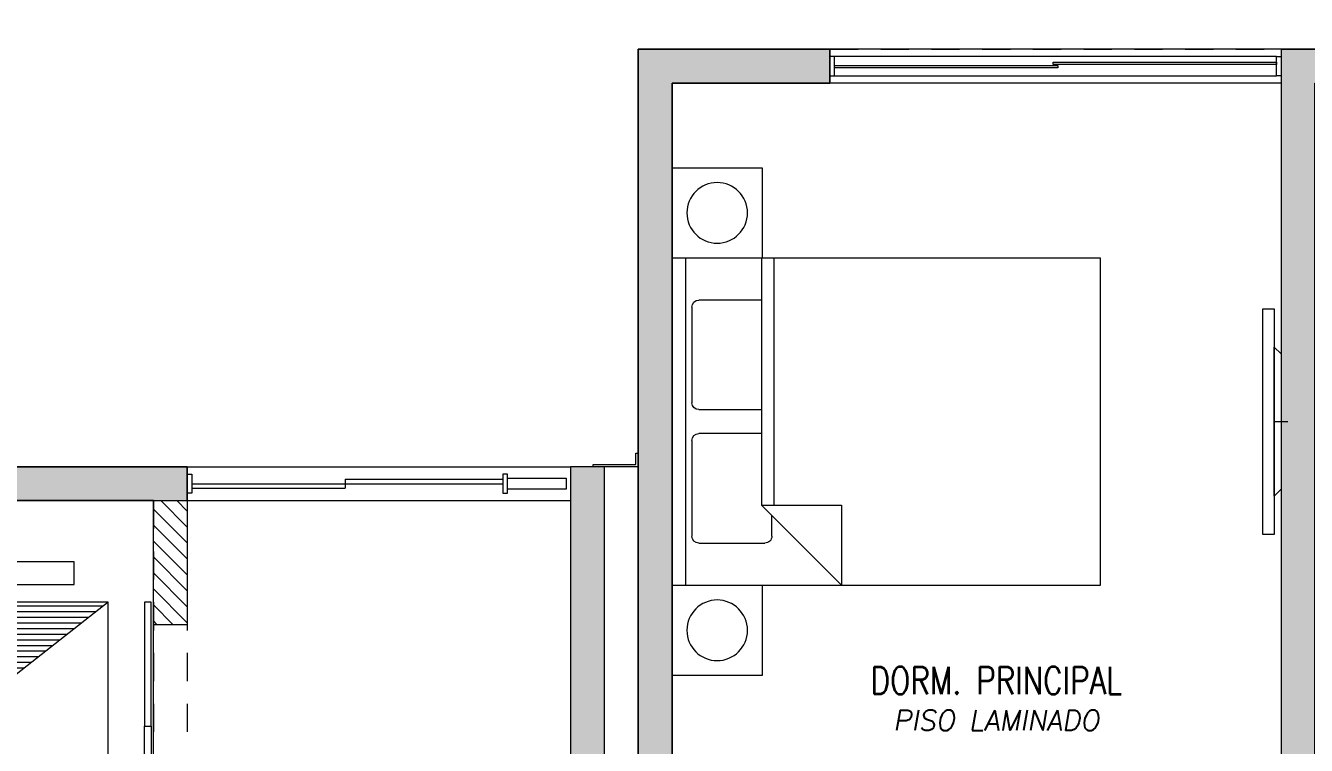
# Model space of a CAD drawing. Header units: millimetres. Extents: x -3 to 53, y -110 to 39.
# Drawn here: x 24.28 to 29.96, y -19.74 to -16.55 of the extents above; entities that cross this region are included whole.
import ezdxf
from ezdxf.enums import TextEntityAlignment as Align

# ---------------------------------------------------------------- set-up
doc = ezdxf.new("R2010")
doc.units = ezdxf.units.MM
doc.linetypes.add('HIDDEN2', pattern=[0.1875, 0.125, -0.0625])
for name, color, linetype in [('A-EST HATCH', 8, 'Continuous'), ('A-EST PLACAS', 8, 'Continuous'), ('A-EST VIGAS', 8, 'HIDDEN2'), ('A-MURO BAJO', 8, 'Continuous'), ('A-MURO_P14', 8, 'Continuous'), ('A-PROYECCIONES', 8, 'HIDDEN2'), ('A-TEXTO-ACABADO PISO', 8, 'Continuous'), ('DLP_MOBILIARIO', 8, 'Continuous'), ('DLP_MOBILIARIO FIJO', 8, 'Continuous'), ('DLP_TEXTO AMBIENTE', 8, 'Continuous')]:
    doc.layers.add(name, color=color, linetype=linetype)
doc.layers.add('A-MUROS', color=8, linetype='Continuous', lineweight=30)
doc.styles.add('ROMANS', font='ROMANS.shx', dxfattribs={"oblique": 10})

# ---------------------------------------------------------------- blocks, each defined once
blk = doc.blocks.new('EST.P10')
at = {"layer": 'A-EST HATCH', "lineweight": 0}
h = blk.add_hatch(color=8, dxfattribs=at)
h.dxf.hatch_style = 1
h.paths.add_polyline_path([(10.5, -2.74), (10.5, 3.325), (12.15, 3.325), (12.15, 3.525), (10.35, 3.525), (10.35, 2.65), (8.85, 2.65), (8.85, 3.15), (8.7, 3.15), (8.7, 2.45), (10.35, 2.45), (10.35, -2.74)])
h.paths.add_polyline_path([(31.6, 7.325), (30, 7.325), (30, 10.425), (31.2, 10.425), (31.2, 10.575), (29.85, 10.575), (29.85, 7.175), (31.6, 7.175)])
h.paths.add_polyline_path([(32.4, 10.575), (32.55, 10.575), (32.55, 7.175), (32.4, 7.175)])
h.paths.add_polyline_path([(37.9, 11.05), (38.2, 11.05), (38.2, 10.9), (38.05, 10.9), (38.05, 7.825), (37.9, 7.825)])
h.paths.add_polyline_path([(34.95, 10.425), (34.95, 7.325), (33.35, 7.325), (33.35, 7.175), (35.1, 7.175), (35.1, 10.575), (33.75, 10.575), (33.75, 10.425)])
h.paths.add_polyline_path([(44.2, 10.9), (44.8, 10.9), (44.8, 11.05), (44.05, 11.05), (44.05, 7.65), (45.2, 7.65), (45.2, 7.8), (44.2, 7.8)])
h.paths.add_polyline_path([(46, 11.05), (46, 7.65), (46.15, 7.65), (46.15, 11.05)])
h.paths.add_polyline_path([(46.95, 7.8), (48.55, 7.8), (48.55, 10.9), (47.35, 10.9), (47.35, 11.05), (48.7, 11.05), (48.7, 7.65), (46.95, 7.65)])
h.paths.add_polyline_path([(44.2, -2.65), (44.8, -2.65), (44.8, -2.8), (44.05, -2.8), (44.05, 0.6), (45.2, 0.6), (45.2, 0.45), (44.2, 0.45)])
h.paths.add_polyline_path([(46, -2.8), (46, 0.6), (46.15, 0.6), (46.15, -2.8)])
h.paths.add_polyline_path([(46.95, 0.45), (48.55, 0.45), (48.55, -2.65), (47.35, -2.65), (47.35, -2.8), (48.7, -2.8), (48.7, 0.6), (46.95, 0.6)])
h.paths.add_polyline_path([(41.35, -0.35), (41.2, -0.35), (41.2, -2.65), (41.05, -2.65), (41.05, -2.8), (41.35, -2.8)])
h.paths.add_polyline_path([(31.6, 0.925), (30, 0.925), (30, -2.175), (31.2, -2.175), (31.2, -2.325), (29.85, -2.325), (29.85, 1.075), (31.6, 1.075)])
h.paths.add_polyline_path([(32.4, -2.325), (32.55, -2.325), (32.55, 1.075), (32.4, 1.075)])
h.paths.add_polyline_path([(37.9, -2.8), (38.2, -2.8), (38.2, -2.65), (38.05, -2.65), (38.05, 0.425), (37.9, 0.425)])
h.paths.add_polyline_path([(34.95, -2.175), (34.95, 0.925), (33.35, 0.925), (33.35, 1.075), (35.1, 1.075), (35.1, -2.325), (33.75, -2.325), (33.75, -2.175)])
h.paths.add_polyline_path([(18.45, 7.325), (20.05, 7.325), (20.05, 10.425), (18.85, 10.425), (18.85, 10.575), (20.2, 10.575), (20.2, 7.175), (18.45, 7.175)])
h.paths.add_polyline_path([(17.65, 10.575), (17.5, 10.575), (17.5, 7.175), (17.65, 7.175)])
h.paths.add_polyline_path([(11.85, 11.05), (11.85, 10.9), (12, 10.9), (12, 7.825), (12.15, 7.825), (12.15, 11.05)])
h.paths.add_polyline_path([(22.45, 4.725), (13.05, 4.725), (13.05, 4.875), (16.6, 4.875), (16.6, 6.275), (16.8, 6.275), (16.8, 4.875), (19.7, 4.875), (19.7, 6.275), (19.85, 6.275), (19.85, 4.875), (22.25, 4.875), (22.25, 6.125), (20.6, 6.125), (20.6, 6.275), (22.875, 6.275), (22.875, 6.125), (22.45, 6.125)])
h.paths.add_polyline_path([(15.1, 10.425), (15.1, 7.325), (16.7, 7.325), (16.7, 7.175), (14.95, 7.175), (14.95, 10.575), (16.3, 10.575), (16.3, 10.425)])
h.paths.add_polyline_path([(10.35, 5.8), (8.7, 5.8), (8.7, 5.1), (8.85, 5.1), (8.85, 5.6), (10.35, 5.6), (10.35, 4.725), (12.15, 4.725), (12.15, 4.925), (10.5, 4.925), (10.5, 10.99), (10.35, 10.99)])
h.paths.add_polyline_path([(5.85, 10.9), (5.25, 10.9), (5.25, 11.05), (6, 11.05), (6, 7.65), (4.85, 7.65), (4.85, 7.8), (5.85, 7.8)])
h.paths.add_polyline_path([(4.05, 11.05), (4.05, 7.65), (3.9, 7.65), (3.9, 11.05)])
h.paths.add_polyline_path([(3.1, 7.8), (1.5, 7.8), (1.5, 10.9), (2.7, 10.9), (2.7, 11.05), (1.35, 11.05), (1.35, 7.65), (3.1, 7.65)])
h.paths.add_polyline_path([(4.05, -2.8), (4.05, 0.6), (3.9, 0.6), (3.9, -2.8)])
h.paths.add_polyline_path([(3.1, 0.45), (1.5, 0.45), (1.5, -2.65), (2.7, -2.65), (2.7, -2.8), (1.35, -2.8), (1.35, 0.6), (3.1, 0.6)])
h.paths.add_polyline_path([(8.7, -0.35), (8.85, -0.35), (8.85, -2.65), (9, -2.65), (9, -2.8), (8.7, -2.8)])
h.paths.add_polyline_path([(18.45, 0.925), (20.05, 0.925), (20.05, -2.175), (18.85, -2.175), (18.85, -2.325), (20.2, -2.325), (20.2, 1.075), (18.45, 1.075)])
h.paths.add_polyline_path([(17.65, -2.325), (17.5, -2.325), (17.5, 1.075), (17.65, 1.075)])
h.paths.add_polyline_path([(12.15, -2.8), (11.85, -2.8), (11.85, -2.65), (12, -2.65), (12, 0.425), (12.15, 0.425)])
h.paths.add_polyline_path([(15.1, -2.175), (15.1, 0.925), (16.7, 0.925), (16.7, 1.075), (14.95, 1.075), (14.95, -2.325), (16.3, -2.325), (16.3, -2.175)])
h.paths.add_polyline_path([(39.7, 3.525), (37.9, 3.525), (37.9, 3.375), (39.55, 3.375), (39.55, -2.74), (39.7, -2.74), (39.7, 2.5), (41.35, 2.5), (41.35, 3.15), (41.2, 3.15), (41.2, 2.65), (39.7, 2.65)])
h.paths.add_polyline_path([(6, -2.8), (6, 0.6), (4.85, 0.6), (4.85, 0.45), (5.85, 0.45), (5.85, -2.65), (5.25, -2.65), (5.25, -2.8)])
h.paths.add_polyline_path([(3.0968, 5.55), (2.95, 5.55), (2.95, 6.75), (5.1, 6.75), (5.1, 6.6), (4.65, 6.6), (4.65, 5), (4.45, 5), (4.45, 6.6), (3.1, 6.6), (3.1, 5.55)], flags=17)
h.paths.add_polyline_path([(3.0968, 2.7), (2.95, 2.7), (2.95, 1.5), (5.1, 1.5), (5.1, 1.65), (4.65, 1.65), (4.65, 3.25), (4.45, 3.25), (4.45, 1.65), (3.1, 1.65), (3.1, 2.7)], flags=17)
h.paths.add_polyline_path([(8.8501, 4.2), (6, 4.2), (6, 6.75), (5.85, 6.75), (5.85, 4.2), (3.1, 4.2), (3.1, 4.8), (2.95, 4.8), (2.95, 4.2), (0.15, 4.2), (0.15, 8.25), (0, 8.25), (0, 0), (0.15, 0), (0.15, 4.05), (2.95, 4.05), (2.95, 3.45), (3.1, 3.45), (3.1, 4.05), (5.85, 4.05), (5.85, 1.5), (6, 1.5), (6, 4.05), (8.8501, 4.05)])
h.paths.add_polyline_path([(8.7, 11.05), (8.7, 8.6), (8.85, 8.6), (8.85, 10.9), (9, 10.9), (9, 11.05)])
h.paths.add_polyline_path([(22.9, 4.725), (25, 4.725), (25, 4.875), (23.05, 4.875), (23.05, 8.575), (25, 8.575), (25, 8.725), (23.05, 8.725), (23.05, 10.575), (22.2, 10.575), (22.2, 10.425), (22.9, 10.425)])
h.paths.add_polyline_path([(39.7, 10.99), (39.7, 5.75), (41.35, 5.75), (41.35, 5.1), (41.2, 5.1), (41.2, 5.6), (39.7, 5.6), (39.7, 4.725), (37.9, 4.725), (37.9, 4.875), (39.55, 4.875), (39.55, 10.99)])
h.paths.add_polyline_path([(47.1, 4.2), (49.9, 4.2), (49.9, 8.25), (50.05, 8.25), (50.05, 0), (49.9, 0), (49.9, 4.05), (47.1, 4.05), (47.1, 3.45), (46.95, 3.45), (46.95, 4.05), (44.2, 4.05), (44.2, 1.5), (44.05, 1.5), (44.05, 4.05), (41.1999, 4.05), (41.1999, 4.2), (44.05, 4.2), (44.05, 6.75), (44.2, 6.75), (44.2, 4.2), (46.95, 4.2), (46.95, 4.8), (47.1, 4.8)])
h.paths.add_polyline_path([(41.35, 11.05), (41.05, 11.05), (41.05, 10.9), (41.2, 10.9), (41.2, 8.6), (41.35, 8.6)])
h.paths.add_polyline_path([(46.9532, 5.55), (47.1, 5.55), (47.1, 6.75), (44.95, 6.75), (44.95, 6.6), (45.4, 6.6), (45.4, 5), (45.6, 5), (45.6, 6.6), (46.95, 6.6), (46.95, 5.55)], flags=17)
h.paths.add_polyline_path([(46.9532, 2.7), (47.1, 2.7), (47.1, 1.5), (44.95, 1.5), (44.95, 1.65), (45.4, 1.65), (45.4, 3.25), (45.6, 3.25), (45.6, 1.65), (46.95, 1.65), (46.95, 2.7)], flags=17)
h.paths.add_polyline_path([(26.7, 4.725), (26.85, 4.725), (26.85, 8.725), (26.7, 8.725)])
h.paths.add_polyline_path([(27.15, 10.425), (27.85, 10.425), (27.85, 10.575), (27, 10.575), (27, 4.725), (27.15, 4.725)])
h.paths.add_polyline_path([(27.6, 6.125), (27.6, 4.725), (37, 4.725), (37, 4.875), (33.45, 4.875), (33.45, 6.275), (33.25, 6.275), (33.25, 4.875), (30.35, 4.875), (30.35, 6.275), (30.2, 6.275), (30.2, 4.875), (27.8, 4.875), (27.8, 6.125), (29.45, 6.125), (29.45, 6.275), (27.175, 6.275), (27.175, 6.125)])
h.paths.add_polyline_path([(21.05, 1.975), (21.05, 2.125), (22.85, 2.125), (22.85, 3.375), (20.3, 3.375), (20.3, 1.975), (20.15, 1.975), (20.15, 3.375), (16.8, 3.375), (16.8, 1.975), (16.6, 1.975), (16.6, 3.375), (13.05, 3.375), (13.05, 3.525), (23.05, 3.525), (23.05, 1.975)])
h.paths.add_polyline_path([(23.05, 1.95), (23.05, -1.775), (26.7, -1.775), (26.7, 0.875), (24.35, 0.875), (24.35, 1.425), (24.05, 1.425), (24.05, 1.575), (24.5, 1.575), (24.5, 1.025), (26.7, 1.025), (26.7, 3.375), (24.05, 3.375), (24.05, 3.525), (26.85, 3.525), (26.85, -1.925), (23.05, -1.925), (23.05, -2.325), (22.2, -2.325), (22.2, -2.175), (22.9, -2.175), (22.9, 1.95)])
h.paths.add_polyline_path([(29, 1.975), (29, 2.125), (27.2, 2.125), (27.2, 3.375), (29.75, 3.375), (29.75, 1.975), (29.9, 1.975), (29.9, 3.375), (33.25, 3.375), (33.25, 1.975), (33.45, 1.975), (33.45, 3.375), (37, 3.375), (37, 3.525), (27, 3.525), (27, 1.975)])
h.paths.add_polyline_path([(27, 1.95), (27, -2.325), (27.85, -2.325), (27.85, -2.175), (27.15, -2.175), (27.15, 1.95)])
at = {"layer": 'A-EST PLACAS', "color": 8, "lineweight": 0}
for points in [[(22.9, 4.725), (25, 4.725), (25, 4.875), (23.05, 4.875), (23.05, 8.575), (25, 8.575), (25, 8.725), (23.05, 8.725), (23.05, 10.575), (22.2, 10.575), (22.2, 10.425), (22.9, 10.425)], [(27.15, 10.425), (27.85, 10.425), (27.85, 10.575), (27, 10.575), (27, 4.725), (27.15, 4.725)], [(31.6, 7.325), (30, 7.325), (30, 10.425), (31.2, 10.425), (31.2, 10.575), (29.85, 10.575), (29.85, 7.175), (31.6, 7.175)], [(26.7, 4.725), (26.85, 4.725), (26.85, 8.725), (26.7, 8.725)]]:
    blk.add_lwpolyline(points, close=True, dxfattribs=at)
at = {"layer": 'A-EST VIGAS', "color": 8, "lineweight": 0}
for p, q in [((27.85, 10.575), (29.85, 10.575)), ((25, 8.725), (26.7, 8.725)), ((24.85, 8.575), (24.85, 4.875)), ((25, 8.575), (26.7, 8.575)), ((25, 8.575), (25, 4.875))]:
    blk.add_line(p, q, dxfattribs=at)
blk = doc.blocks.new('ASCENSOR_01')
at = {"lineweight": 0}
h = blk.add_hatch(dxfattribs=at)
h.set_pattern_fill('_U', color=8, scale=0.025, angle=360, style=0, pattern_type=0)
h.set_pattern_definition([(1e-07, (54.049875, -126.000315), (-4e-11, 0.025), [])])
h.paths.add_polyline_path([(-1.4, 1.1), (0, 0), (0, 1.1)])
at = {"color": 8, "lineweight": 0}
blk.add_line((-1.4, 1.1, 0), (0, 0), dxfattribs=at)
for points in [[(-0.1281, 1.178), (-1.2496, 1.178), (-1.2496, 1.2783), (-0.1281, 1.2783)], [(0, 0), (-1.4, 0), (-1.4, 1.1), (0, 1.1)]]:
    blk.add_lwpolyline(points, close=True, dxfattribs=at)
blk = doc.blocks.new('N.01')
at = {"color": 8, "lineweight": 0, "elevation": 0}
blk.add_lwpolyline([(3.88, 10.925), (3.62, 10.925), (3.62, 10.975), (3.88, 10.975)], close=True, dxfattribs=at)
at = {"layer": 'A-MURO BAJO', "color": 8, "lineweight": 0}
for p, q in [((2.2, 11.025, 0), (3.9, 11.025, 0)), ((2.2, 10.875, 0), (3.9, 10.875, 0)), ((2.05, 9.425, 0), (2.05, 10.325, 0))]:
    blk.add_line(p, q, dxfattribs=at)
at = {"layer": 'A-MUROS', "color": 8, "lineweight": 0}
for p, q in [((4.2, 7.025, 0), (4.2, 12.875, 0)), ((0.25, 11.025, 0), (2.2, 11.025, 0)), ((2.2, 11.025, 0), (2.2, 10.325, 0)), ((2.05, 10.875, 0), (0.25, 10.875, 0)), ((2.05, 10.325, 0), (2.05, 10.875, 0)), ((2.2, 10.325, 0), (2.05, 10.325, 0))]:
    blk.add_line(p, q, dxfattribs=at)
at = {"layer": 'A-MUROS', "color": 8, "lineweight": 0, "elevation": 0}
blk.add_lwpolyline([(3.9, 7.025), (4.05, 7.025), (4.05, 11.025), (3.9, 11.025)], close=True, dxfattribs=at)
at = {"layer": 'DLP_MOBILIARIO', "color": 8, "lineweight": 0, "elevation": 0}
for points in [[(2.04, 9.875), (2.04, 10.425), (2.01, 10.425), (2.01, 9.875)], [(2.04, 9.875), (2.04, 9.325), (2.01, 9.325), (2.01, 9.875)]]:
    blk.add_lwpolyline(points, close=True, dxfattribs=at)
at = {"layer": 'DLP_MOBILIARIO FIJO', "color": 8, "lineweight": 0}
for p, q in [((2.9, 10.97, 0), (3.6, 10.97, 0)), ((2.9, 10.97, 0), (2.9, 10.93, 0)), ((2.2, 10.95, 0), (2.2, 10.95, 0)), ((2.2, 10.93, 0), (2.2, 10.93, 0)), ((2.22, 10.95, 0), (3.6, 10.95, 0)), ((2.22, 10.93, 0), (2.9, 10.93, 0))]:
    blk.add_line(p, q, dxfattribs=at)
at = {"layer": 'DLP_MOBILIARIO FIJO', "color": 8, "lineweight": 0, "elevation": 0}
for points in [[(2.2, 10.9925), (2.22, 10.9925), (2.22, 10.9075), (2.2, 10.9075)], [(3.6, 10.9075), (3.62, 10.9075), (3.62, 10.9925), (3.6, 10.9925)]]:
    blk.add_lwpolyline(points, close=True, dxfattribs=at)
at = {"color": 8, "lineweight": 0, "xscale": -1, "rotation": 359.9998249622922}
blk.add_blockref('ASCENSOR_01', (0.45, 9.325, 0), dxfattribs=at)
blk = doc.blocks.new('A$C4BFA03A9')
at = {"color": 8, "lineweight": 0}
for points in [[(0.06, -0.5), (0.11, -0.5), (0.11, 0.5), (0.06, 0.5)], [(0.03, -0.3), (0.06, -0.33), (0.06, 0.33), (0.03, 0.3)]]:
    blk.add_lwpolyline(points, close=True, dxfattribs=at)
at = {"layer": 'A-PROYECCIONES', "color": 8, "lineweight": 0, "ltscale": 0.15}
blk.add_line((0.06, 0), (0, 0), dxfattribs=at)
blk = doc.blocks.new('CAMA 2PLAZAS C_VELADOR')
at = {"color": 8, "lineweight": 0}
for p, q in [((-1.8499, 0), (-0.3999, 0)), ((-1.8499, -0.06), (-1.8499, 0)), ((-0.3999, 0), (-0.3999, -0.06))]:
    blk.add_line(p, q, dxfattribs=at)
at = {"color": 8, "linetype": 'Continuous', "lineweight": 0}
for p, q in [((-1.8499, -0.06), (-0.3999, -0.06)), ((-1.8499, -1.9), (-1.8499, -0.06)), ((-1.6327, -0.0878), (-1.2086, -0.0878)), ((-1.0413, -0.0878), (-0.6172, -0.0878)), ((-0.3999, -0.06), (-0.3999, -1.9)), ((-1.6633, -0.3958), (-1.6633, -0.1184)), ((-1.1779, -0.1184), (-1.1779, -0.3958)), ((-1.0719, -0.3958), (-1.0719, -0.1184)), ((-0.5866, -0.1184), (-0.5866, -0.4118)), ((-1.8499, -0.396), (-0.7546, -0.396)), ((-0.3999, -0.7507), (-0.7546, -0.396)), ((-0.7546, -0.396), (-0.7546, -0.7507)), ((-0.7546, -0.452), (-1.8499, -0.452)), ((-0.6172, -0.4424), (-0.7082, -0.4424)), ((-0.7546, -0.7507), (-0.3999, -0.7507)), ((-0.3999, -1.9), (-1.8499, -1.9))]:
    blk.add_line(p, q, dxfattribs=at)
at = {"color": 8, "lineweight": 0}
for points in [[(-2.2499, -0.4), (-1.8499, -0.4), (-1.8499, 0), (-2.2499, 0)], [(-0.4, -0.4), (0, -0.4), (0, 0), (-0.4, 0)]]:
    blk.add_lwpolyline(points, close=True, dxfattribs=at)
for centre in [(-2.0499, -0.2), (-0.2, -0.2)]:
    blk.add_circle(centre, 0.1344, dxfattribs=at)
at = {"color": 8, "linetype": 'Continuous', "lineweight": 0}
for centre, start, end in [((-1.6327, -0.1184), 90, 180), ((-1.2086, -0.1184), 0, 90), ((-1.0413, -0.1184), 90, 180), ((-0.6172, -0.1184), 0, 90), ((-0.6172, -0.4118), 270, 0)]:
    blk.add_arc(centre, 0.0306, start, end, dxfattribs=at)
blk = doc.blocks.new('DPTO 75_D1')
at = {"layer": 'A-MURO BAJO', "color": 8, "lineweight": 0}
for p, q in [((8.05, 5.85), (10.05, 5.85)), ((8.05, 5.7), (10.05, 5.7))]:
    blk.add_line(p, q, dxfattribs=at)
at = {"layer": 'A-MUROS', "color": 8, "lineweight": 0}
for p, q in [((8.05, 5.85), (6.7, 5.85)), ((8.05, 5.85), (8.05, 2.45)), ((10.05, 5.7), (10.05, 5.85)), ((10.05, 5.85), (10.9, 5.85)), ((10.75, 5.7), (10.05, 5.7)), ((10.75, 1.55), (10.75, 5.7))]:
    blk.add_line(p, q, dxfattribs=at)
at = {"layer": 'DLP_MOBILIARIO FIJO', "color": 8, "lineweight": 0}
for p, q in [((8.07, 5.8175, 0), (10.03, 5.8175, 0)), ((10.03, 5.7325, 0), (8.07, 5.7325, 0))]:
    blk.add_line(p, q, dxfattribs=at)
at = {"layer": 'DLP_MOBILIARIO FIJO', "color": 8, "lineweight": 0, "elevation": 0}
for points in [[(8.05, 5.7325), (8.07, 5.7325), (8.07, 5.8175), (8.05, 5.8175)], [(9.06, 5.7925), (8.07, 5.7925), (8.07, 5.7825), (9.06, 5.7825)], [(10.05, 5.7325), (10.03, 5.7325), (10.03, 5.8175), (10.05, 5.8175)], [(9.04, 5.7675), (10.03, 5.7675), (10.03, 5.7775), (9.04, 5.7775)]]:
    blk.add_lwpolyline(points, close=True, dxfattribs=at)
at = {"layer": 'DLP_MOBILIARIO', "color": 8, "lineweight": 0, "extrusion": (-4.49068e-08, -3.60286e-08, 1), "rotation": 270}
blk.add_blockref('CAMA 2PLAZAS C_VELADOR', (10.75, 3.0751, 0), dxfattribs=at)
at = {"layer": 'DLP_MOBILIARIO', "color": 8, "lineweight": 0}
blk.add_blockref('A$C4BFA03A9', (8.02, 4.2001, 0), dxfattribs=at)
blk = doc.blocks.new('TEXTO AMBIENTES P10')
at = {"layer": 'A-TEXTO-ACABADO PISO', "color": 8, "lineweight": 0, "insert": (27.2371, -3.4044), "char_height": 0.09, "attachment_point": 2, "style": 'ROMANS'}
blk.add_mtext_dynamic_manual_height_columns('PISO LAMINADO', width=1.20225, gutter_width=12.5, heights=[0], dxfattribs=at)
at = {"layer": 'DLP_TEXTO AMBIENTE', "color": 8, "lineweight": 0, "style": 'ROMANS', "width": 0.8}
blk.add_text('DORM. PRINCIPAL', height=0.12, dxfattribs=at).set_placement((27.2373, -3.3321), align=Align.CENTER)
blk = doc.blocks.new('pisos superiores')
at = {"color": 8, "lineweight": 0}
blk.add_lwpolyline([(0.04, -1.84), (0.04, -1.79), (0.05, -1.79), (0.05, -1.85), (-0.15, -1.85), (-0.15, -1.84)], close=True, dxfattribs=at)
at = {"layer": 'A-MUROS', "color": 8, "lineweight": 0}
blk.add_lwpolyline([(0.2, -5.85), (0.05, -5.85), (0.05, 0), (0.9, 0), (0.9, -0.15), (0.2, -0.15), (0.2, -4.3), (2.5, -4.3)], dxfattribs=at)
blk = doc.blocks.new('arq.')
at = {"layer": 'A-EST PLACAS', "color": 8}
blk.add_blockref('EST.P10', (101.2127, -25.3388), dxfattribs=at)
at = {"color": 8}
blk.add_blockref('N.01', (124.0127, -27.6388, 0), dxfattribs=at)
at = {"layer": 'A-MURO_P14', "lineweight": 0}
h = blk.add_hatch(dxfattribs=at)
h.set_pattern_fill('_USER', color=8, scale=0.05, angle=135, pattern_type=0)
h.set_pattern_definition([(135, (124.262695, 29.536167), (-0.03535534, -0.03535534), [])])
h.paths.add_polyline_path([(109.9127, -24.6389), (110.0627, -24.6389), (110.0627, -25.6889), (109.9127, -25.6889)])
h.paths.add_polyline_path([(113.2127, -22.0138), (113.3627, -22.0138), (113.3627, -22.7638), (113.2127, -22.7638)])
h.paths.add_polyline_path([(113.2127, -19.6638), (113.3627, -19.6638), (113.3627, -20.4138), (113.2127, -20.4138)])
h.paths.add_polyline_path([(109.9127, -16.7388), (110.0627, -16.7388), (110.0627, -17.7888), (109.9127, -17.7888)])
h.paths.add_polyline_path([(126.5327, -23.9138), (126.6827, -23.9138), (126.6827, -24.3138), (126.5327, -24.3138)])
h.paths.add_polyline_path([(125.7127, -23.7638), (127.9127, -23.7638), (127.9127, -23.9138), (125.7127, -23.9138)])
h.paths.add_polyline_path([(126.0627, -19.9138), (126.2127, -19.9138), (126.2127, -20.4638), (126.0627, -20.4638)])
h.paths.add_polyline_path([(126.0627, -18.2138), (126.2127, -18.2138), (126.2127, -19.0138), (126.0627, -19.0138)])
h.paths.add_polyline_path([(126.0627, -16.7638), (126.2127, -16.7638), (126.2127, -17.3138), (126.0627, -17.3138)])
at = {"layer": 'A-MURO_P14', "color": 8, "lineweight": 0}
blk.add_lwpolyline([(126.0627, -16.7638), (126.2127, -16.7638), (126.2127, -17.3138), (126.0627, -17.3138)], close=True, dxfattribs=at)
at = {"color": 8, "xscale": -1}
blk.add_blockref('DPTO 75_D1', (139.1127, -20.6138), dxfattribs=at)
at = {"layer": 'A-MURO BAJO', "color": 8}
blk.add_blockref('pisos superiores', (128.1627, -14.7638), dxfattribs=at)
at = {"layer": 'DLP_TEXTO AMBIENTE', "color": 8}
blk.add_blockref('TEXTO AMBIENTES P10', (102.5627, -14.2888), dxfattribs=at)

msp = doc.modelspace()

# ---------------------------------------------------------------- block references
at = {"color": 7}
msp.add_blockref('arq.', (-101.2125, -1.8936), dxfattribs=at)

doc.saveas('drawing.dxf')
